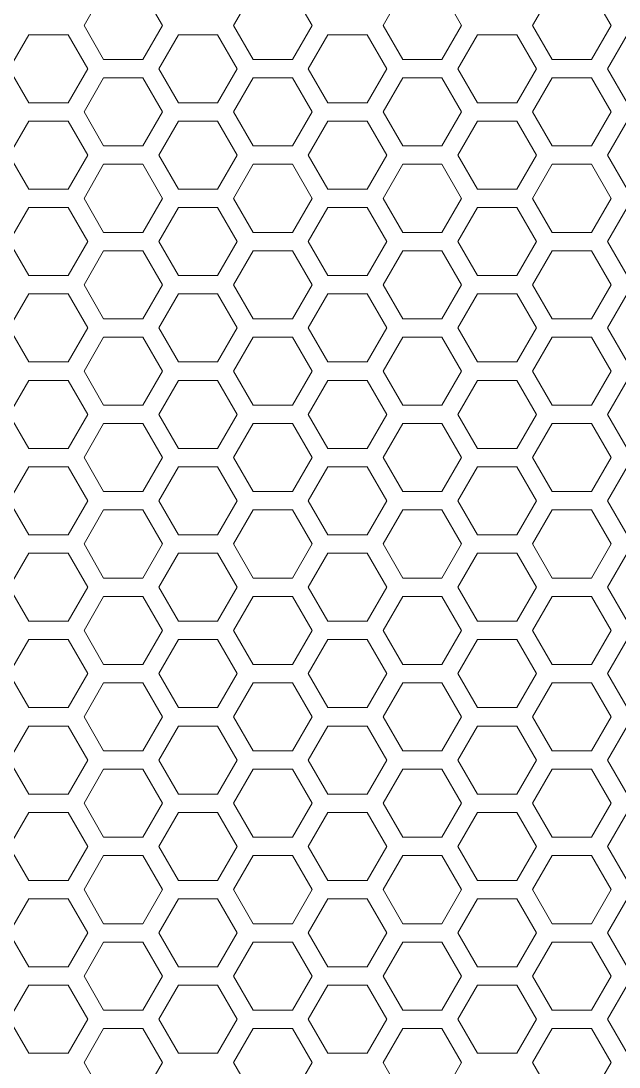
# Model space of a CAD drawing. Header units: millimetres. Extents: x 0 to 140, y -17 to 195.
# Drawn here: x 51.05 to 55.2, y 166.01 to 173.26 of the extents above; entities that cross this region are included whole.
import ezdxf

# ---------------------------------------------------------------- set-up
doc = ezdxf.new("R2010")
doc.units = ezdxf.units.MM
doc.layers.add('4203-42785_1_0', color=7, linetype='Continuous')

# ---------------------------------------------------------------- blocks, each defined once
blk = doc.blocks.new('a')
at = {"layer": '4203-42785_1_0', "color": 0, "linetype": 'ByBlock', "lineweight": 9}
for p, q in [((1507.3328, 480.0617), (1507.2261, 479.8768)), ((1507.653, 479.8768), (1507.5463, 480.0617)), ((1508.1461, 480.0617), (1508.0394, 479.8768)), ((1508.4662, 479.8768), (1508.3595, 480.0617)), ((1513.8389, 480.0617), (1513.7322, 479.8768)), ((1514.1591, 479.8768), (1514.0523, 480.0617)), ((1514.6522, 480.0617), (1514.5455, 479.8768)), ((1514.9724, 479.8768), (1514.8656, 480.0617)), ((1515.4655, 480.0617), (1515.3587, 479.8768)), ((1515.7856, 479.8768), (1515.6789, 480.0617)), ((1516.2788, 480.0617), (1516.1721, 479.8768)), ((1516.5989, 479.8768), (1516.4922, 480.0617)), ((1507.2261, 479.8768), (1507.3328, 479.692)), ((1507.5463, 479.692), (1507.653, 479.8768)), ((1508.0394, 479.8768), (1508.1461, 479.692)), ((1508.3595, 479.692), (1508.4662, 479.8768)), ((1513.7322, 479.8768), (1513.8389, 479.692)), ((1514.0523, 479.692), (1514.1591, 479.8768)), ((1514.5455, 479.8768), (1514.6522, 479.692)), ((1514.8656, 479.692), (1514.9724, 479.8768)), ((1515.3587, 479.8768), (1515.4655, 479.692)), ((1515.6789, 479.692), (1515.7856, 479.8768)), ((1516.1721, 479.8768), (1516.2788, 479.692)), ((1516.4922, 479.692), (1516.5989, 479.8768)), ((1506.9262, 479.8269), (1506.8194, 479.6421)), ((1507.1396, 479.8269), (1506.9262, 479.8269)), ((1507.2464, 479.6421), (1507.1396, 479.8269)), ((1507.7395, 479.8269), (1507.6327, 479.6421)), ((1507.9529, 479.8269), (1507.7395, 479.8269)), ((1508.0596, 479.6421), (1507.9529, 479.8269)), ((1508.5527, 479.8269), (1508.446, 479.6421)), ((1513.4323, 479.8269), (1513.3256, 479.6421)), ((1513.6457, 479.8269), (1513.4323, 479.8269)), ((1513.7524, 479.6421), (1513.6457, 479.8269)), ((1514.2456, 479.8269), (1514.1389, 479.6421)), ((1514.459, 479.8269), (1514.2456, 479.8269)), ((1514.5657, 479.6421), (1514.459, 479.8269)), ((1515.0588, 479.8269), (1514.9521, 479.6421)), ((1515.2723, 479.8269), (1515.0588, 479.8269)), ((1515.379, 479.6421), (1515.2723, 479.8269)), ((1515.8721, 479.8269), (1515.7654, 479.6421)), ((1516.0855, 479.8269), (1515.8721, 479.8269)), ((1516.1923, 479.6421), (1516.0855, 479.8269)), ((1507.3328, 479.692), (1507.5463, 479.692)), ((1508.1461, 479.692), (1508.3595, 479.692)), ((1513.8389, 479.692), (1514.0523, 479.692)), ((1514.6522, 479.692), (1514.8656, 479.692)), ((1515.4655, 479.692), (1515.6789, 479.692)), ((1516.2788, 479.692), (1516.4922, 479.692)), ((1506.8194, 479.6421), (1506.9262, 479.4572)), ((1507.1396, 479.4572), (1507.2464, 479.6421)), ((1507.3328, 479.5921), (1507.2261, 479.4073)), ((1507.5463, 479.5921), (1507.3328, 479.5921)), ((1507.653, 479.4073), (1507.5463, 479.5921)), ((1507.6327, 479.6421), (1507.7395, 479.4572)), ((1507.9529, 479.4572), (1508.0596, 479.6421)), ((1508.1461, 479.5921), (1508.0394, 479.4073)), ((1508.3595, 479.5921), (1508.1461, 479.5921)), ((1508.4662, 479.4073), (1508.3595, 479.5921)), ((1508.446, 479.6421), (1508.5527, 479.4572)), ((1513.3256, 479.6421), (1513.4323, 479.4572)), ((1513.6457, 479.4572), (1513.7524, 479.6421)), ((1513.8389, 479.5921), (1513.7322, 479.4073)), ((1514.0523, 479.5921), (1513.8389, 479.5921)), ((1514.1591, 479.4073), (1514.0523, 479.5921)), ((1514.1389, 479.6421), (1514.2456, 479.4572)), ((1514.459, 479.4572), (1514.5657, 479.6421)), ((1514.6522, 479.5921), (1514.5455, 479.4073)), ((1514.8656, 479.5921), (1514.6522, 479.5921)), ((1514.9724, 479.4073), (1514.8656, 479.5921)), ((1514.9521, 479.6421), (1515.0588, 479.4572)), ((1515.2723, 479.4572), (1515.379, 479.6421)), ((1515.4655, 479.5921), (1515.3587, 479.4073)), ((1515.6789, 479.5921), (1515.4655, 479.5921)), ((1515.7856, 479.4073), (1515.6789, 479.5921)), ((1515.7654, 479.6421), (1515.8721, 479.4572)), ((1516.0855, 479.4572), (1516.1923, 479.6421)), ((1516.2788, 479.5921), (1516.1721, 479.4073)), ((1516.4922, 479.5921), (1516.2788, 479.5921)), ((1516.5989, 479.4073), (1516.4922, 479.5921)), ((1506.9262, 479.4572), (1507.1396, 479.4572)), ((1507.7395, 479.4572), (1507.9529, 479.4572)), ((1513.4323, 479.4572), (1513.6457, 479.4572)), ((1514.2456, 479.4572), (1514.459, 479.4572)), ((1515.0588, 479.4572), (1515.2723, 479.4572)), ((1515.8721, 479.4572), (1516.0855, 479.4572)), ((1507.2261, 479.4073), (1507.3328, 479.2224)), ((1507.5463, 479.2224), (1507.653, 479.4073)), ((1508.0394, 479.4073), (1508.1461, 479.2224)), ((1508.3595, 479.2224), (1508.4662, 479.4073)), ((1513.7322, 479.4073), (1513.8389, 479.2224)), ((1514.0523, 479.2224), (1514.1591, 479.4073)), ((1514.5455, 479.4073), (1514.6522, 479.2224)), ((1514.8656, 479.2224), (1514.9724, 479.4073)), ((1515.3587, 479.4073), (1515.4655, 479.2224)), ((1515.6789, 479.2224), (1515.7856, 479.4073)), ((1516.1721, 479.4073), (1516.2788, 479.2224)), ((1516.4922, 479.2224), (1516.5989, 479.4073)), ((1506.9262, 479.3574), (1506.8194, 479.1725)), ((1507.1396, 479.3574), (1506.9262, 479.3574)), ((1507.2464, 479.1725), (1507.1396, 479.3574)), ((1507.7395, 479.3574), (1507.6327, 479.1725)), ((1507.9529, 479.3574), (1507.7395, 479.3574)), ((1508.0596, 479.1725), (1507.9529, 479.3574)), ((1508.5527, 479.3574), (1508.446, 479.1725)), ((1513.4323, 479.3574), (1513.3256, 479.1725)), ((1513.6457, 479.3574), (1513.4323, 479.3574)), ((1513.7524, 479.1725), (1513.6457, 479.3574)), ((1514.2456, 479.3574), (1514.1389, 479.1725)), ((1514.459, 479.3574), (1514.2456, 479.3574)), ((1514.5657, 479.1725), (1514.459, 479.3574)), ((1515.0588, 479.3574), (1514.9521, 479.1725)), ((1515.2723, 479.3574), (1515.0588, 479.3574)), ((1515.379, 479.1725), (1515.2723, 479.3574)), ((1515.8721, 479.3574), (1515.7654, 479.1725)), ((1516.0855, 479.3574), (1515.8721, 479.3574)), ((1516.1923, 479.1725), (1516.0855, 479.3574)), ((1507.3328, 479.2224), (1507.5463, 479.2224)), ((1508.1461, 479.2224), (1508.3595, 479.2224)), ((1513.8389, 479.2224), (1514.0523, 479.2224)), ((1514.6522, 479.2224), (1514.8656, 479.2224)), ((1515.4655, 479.2224), (1515.6789, 479.2224)), ((1516.2788, 479.2224), (1516.4922, 479.2224)), ((1506.8194, 479.1725), (1506.9262, 478.9876)), ((1507.1396, 478.9876), (1507.2464, 479.1725)), ((1507.6327, 479.1725), (1507.7395, 478.9876)), ((1507.9529, 478.9876), (1508.0596, 479.1725)), ((1508.446, 479.1725), (1508.5527, 478.9876)), ((1513.3256, 479.1725), (1513.4323, 478.9876)), ((1513.6457, 478.9876), (1513.7524, 479.1725)), ((1514.1389, 479.1725), (1514.2456, 478.9876)), ((1514.459, 478.9876), (1514.5657, 479.1725)), ((1514.9521, 479.1725), (1515.0588, 478.9876)), ((1515.2723, 478.9876), (1515.379, 479.1725)), ((1515.7654, 479.1725), (1515.8721, 478.9876)), ((1516.0855, 478.9876), (1516.1923, 479.1725)), ((1507.3328, 479.1226), (1507.2261, 478.9377)), ((1507.5463, 479.1226), (1507.3328, 479.1226)), ((1507.653, 478.9377), (1507.5463, 479.1226)), ((1508.1461, 479.1226), (1508.0394, 478.9377)), ((1508.3595, 479.1226), (1508.1461, 479.1226)), ((1508.4662, 478.9377), (1508.3595, 479.1226)), ((1513.8389, 479.1226), (1513.7322, 478.9377)), ((1514.0523, 479.1226), (1513.8389, 479.1226)), ((1514.1591, 478.9377), (1514.0523, 479.1226)), ((1514.6522, 479.1226), (1514.5455, 478.9377)), ((1514.8656, 479.1226), (1514.6522, 479.1226)), ((1514.9724, 478.9377), (1514.8656, 479.1226)), ((1515.4655, 479.1226), (1515.3587, 478.9377)), ((1515.6789, 479.1226), (1515.4655, 479.1226)), ((1515.7856, 478.9377), (1515.6789, 479.1226)), ((1516.2788, 479.1226), (1516.1721, 478.9377)), ((1516.4922, 479.1226), (1516.2788, 479.1226)), ((1516.5989, 478.9377), (1516.4922, 479.1226)), ((1506.9262, 478.9876), (1507.1396, 478.9876)), ((1507.7395, 478.9876), (1507.9529, 478.9876)), ((1513.4323, 478.9876), (1513.6457, 478.9876)), ((1514.2456, 478.9876), (1514.459, 478.9876)), ((1515.0588, 478.9876), (1515.2723, 478.9876)), ((1515.8721, 478.9876), (1516.0855, 478.9876)), ((1507.2261, 478.9377), (1507.3328, 478.7529)), ((1507.5463, 478.7529), (1507.653, 478.9377)), ((1508.0394, 478.9377), (1508.1461, 478.7529)), ((1508.3595, 478.7529), (1508.4662, 478.9377)), ((1513.7322, 478.9377), (1513.8389, 478.7529)), ((1514.0523, 478.7529), (1514.1591, 478.9377)), ((1514.5455, 478.9377), (1514.6522, 478.7529)), ((1514.8656, 478.7529), (1514.9724, 478.9377)), ((1515.3587, 478.9377), (1515.4655, 478.7529)), ((1515.6789, 478.7529), (1515.7856, 478.9377)), ((1516.1721, 478.9377), (1516.2788, 478.7529)), ((1516.4922, 478.7529), (1516.5989, 478.9377)), ((1506.9262, 478.8878), (1506.8194, 478.703)), ((1507.1396, 478.8878), (1506.9262, 478.8878)), ((1507.2464, 478.703), (1507.1396, 478.8878)), ((1507.7395, 478.8878), (1507.6327, 478.703)), ((1507.9529, 478.8878), (1507.7395, 478.8878)), ((1508.0596, 478.703), (1507.9529, 478.8878)), ((1508.5527, 478.8878), (1508.446, 478.703)), ((1513.4323, 478.8878), (1513.3256, 478.703)), ((1513.6457, 478.8878), (1513.4323, 478.8878)), ((1513.7524, 478.703), (1513.6457, 478.8878)), ((1514.2456, 478.8878), (1514.1389, 478.703)), ((1514.459, 478.8878), (1514.2456, 478.8878)), ((1514.5657, 478.703), (1514.459, 478.8878)), ((1515.0588, 478.8878), (1514.9521, 478.703)), ((1515.2723, 478.8878), (1515.0588, 478.8878)), ((1515.379, 478.703), (1515.2723, 478.8878)), ((1515.8721, 478.8878), (1515.7654, 478.703)), ((1516.0855, 478.8878), (1515.8721, 478.8878)), ((1516.1923, 478.703), (1516.0855, 478.8878)), ((1507.3328, 478.7529), (1507.5463, 478.7529)), ((1508.1461, 478.7529), (1508.3595, 478.7529)), ((1513.8389, 478.7529), (1514.0523, 478.7529)), ((1514.6522, 478.7529), (1514.8656, 478.7529)), ((1515.4655, 478.7529), (1515.6789, 478.7529)), ((1516.2788, 478.7529), (1516.4922, 478.7529)), ((1506.8194, 478.703), (1506.9262, 478.5181)), ((1507.1396, 478.5181), (1507.2464, 478.703)), ((1507.6327, 478.703), (1507.7395, 478.5181)), ((1507.9529, 478.5181), (1508.0596, 478.703)), ((1508.446, 478.703), (1508.5527, 478.5181)), ((1513.3256, 478.703), (1513.4323, 478.5181)), ((1513.6457, 478.5181), (1513.7524, 478.703)), ((1514.1389, 478.703), (1514.2456, 478.5181)), ((1514.459, 478.5181), (1514.5657, 478.703)), ((1514.9521, 478.703), (1515.0588, 478.5181)), ((1515.2723, 478.5181), (1515.379, 478.703)), ((1515.7654, 478.703), (1515.8721, 478.5181)), ((1516.0855, 478.5181), (1516.1923, 478.703)), ((1507.3328, 478.6531), (1507.2261, 478.4682)), ((1507.5463, 478.6531), (1507.3328, 478.6531)), ((1507.653, 478.4682), (1507.5463, 478.6531)), ((1508.1461, 478.6531), (1508.0394, 478.4682)), ((1508.3595, 478.6531), (1508.1461, 478.6531)), ((1508.4662, 478.4682), (1508.3595, 478.6531)), ((1513.8389, 478.6531), (1513.7322, 478.4682)), ((1514.0523, 478.6531), (1513.8389, 478.6531)), ((1514.1591, 478.4682), (1514.0523, 478.6531)), ((1514.6522, 478.6531), (1514.5455, 478.4682)), ((1514.8656, 478.6531), (1514.6522, 478.6531)), ((1514.9724, 478.4682), (1514.8656, 478.6531)), ((1515.4655, 478.6531), (1515.3587, 478.4682)), ((1515.6789, 478.6531), (1515.4655, 478.6531)), ((1515.7856, 478.4682), (1515.6789, 478.6531)), ((1516.2788, 478.6531), (1516.1721, 478.4682)), ((1516.4922, 478.6531), (1516.2788, 478.6531)), ((1516.5989, 478.4682), (1516.4922, 478.6531)), ((1506.9262, 478.5181), (1507.1396, 478.5181)), ((1507.7395, 478.5181), (1507.9529, 478.5181)), ((1513.4323, 478.5181), (1513.6457, 478.5181)), ((1514.2456, 478.5181), (1514.459, 478.5181)), ((1515.0588, 478.5181), (1515.2723, 478.5181)), ((1515.8721, 478.5181), (1516.0855, 478.5181)), ((1507.2261, 478.4682), (1507.3328, 478.2833)), ((1507.5463, 478.2833), (1507.653, 478.4682)), ((1508.0394, 478.4682), (1508.1461, 478.2833)), ((1508.3595, 478.2833), (1508.4662, 478.4682)), ((1513.7322, 478.4682), (1513.8389, 478.2833)), ((1514.0523, 478.2833), (1514.1591, 478.4682)), ((1514.5455, 478.4682), (1514.6522, 478.2833)), ((1514.8656, 478.2833), (1514.9724, 478.4682)), ((1515.3587, 478.4682), (1515.4655, 478.2833)), ((1515.6789, 478.2833), (1515.7856, 478.4682)), ((1516.1721, 478.4682), (1516.2788, 478.2833)), ((1516.4922, 478.2833), (1516.5989, 478.4682)), ((1506.9262, 478.4183), (1506.8194, 478.2334)), ((1507.1396, 478.4183), (1506.9262, 478.4183)), ((1507.2464, 478.2334), (1507.1396, 478.4183)), ((1507.7395, 478.4183), (1507.6327, 478.2334)), ((1507.9529, 478.4183), (1507.7395, 478.4183)), ((1508.0596, 478.2334), (1507.9529, 478.4183)), ((1508.5527, 478.4183), (1508.446, 478.2334)), ((1513.4323, 478.4183), (1513.3256, 478.2334)), ((1513.6457, 478.4183), (1513.4323, 478.4183)), ((1513.7524, 478.2334), (1513.6457, 478.4183)), ((1514.2456, 478.4183), (1514.1389, 478.2334)), ((1514.459, 478.4183), (1514.2456, 478.4183)), ((1514.5657, 478.2334), (1514.459, 478.4183)), ((1515.0588, 478.4183), (1514.9521, 478.2334)), ((1515.2723, 478.4183), (1515.0588, 478.4183)), ((1515.379, 478.2334), (1515.2723, 478.4183)), ((1515.8721, 478.4183), (1515.7654, 478.2334)), ((1516.0855, 478.4183), (1515.8721, 478.4183)), ((1516.1923, 478.2334), (1516.0855, 478.4183)), ((1507.3328, 478.2833), (1507.5463, 478.2833)), ((1508.1461, 478.2833), (1508.3595, 478.2833)), ((1513.8389, 478.2833), (1514.0523, 478.2833)), ((1514.6522, 478.2833), (1514.8656, 478.2833)), ((1515.4655, 478.2833), (1515.6789, 478.2833)), ((1516.2788, 478.2833), (1516.4922, 478.2833)), ((1506.8194, 478.2334), (1506.9262, 478.0486)), ((1507.1396, 478.0486), (1507.2464, 478.2334)), ((1507.6327, 478.2334), (1507.7395, 478.0486)), ((1507.9529, 478.0486), (1508.0596, 478.2334)), ((1508.446, 478.2334), (1508.5527, 478.0486)), ((1513.3256, 478.2334), (1513.4323, 478.0486)), ((1513.6457, 478.0486), (1513.7524, 478.2334)), ((1514.1389, 478.2334), (1514.2456, 478.0486)), ((1514.459, 478.0486), (1514.5657, 478.2334)), ((1514.9521, 478.2334), (1515.0588, 478.0486)), ((1515.2723, 478.0486), (1515.379, 478.2334)), ((1515.7654, 478.2334), (1515.8721, 478.0486)), ((1516.0855, 478.0486), (1516.1923, 478.2334)), ((1507.3328, 478.1835), (1507.2261, 477.9986)), ((1507.5463, 478.1835), (1507.3328, 478.1835)), ((1507.653, 477.9986), (1507.5463, 478.1835)), ((1508.1461, 478.1835), (1508.0394, 477.9986)), ((1508.3595, 478.1835), (1508.1461, 478.1835)), ((1508.4662, 477.9986), (1508.3595, 478.1835)), ((1513.8389, 478.1835), (1513.7322, 477.9986)), ((1514.0523, 478.1835), (1513.8389, 478.1835)), ((1514.1591, 477.9986), (1514.0523, 478.1835)), ((1514.6522, 478.1835), (1514.5455, 477.9986)), ((1514.8656, 478.1835), (1514.6522, 478.1835)), ((1514.9724, 477.9986), (1514.8656, 478.1835)), ((1515.4655, 478.1835), (1515.3587, 477.9986)), ((1515.6789, 478.1835), (1515.4655, 478.1835)), ((1515.7856, 477.9986), (1515.6789, 478.1835)), ((1516.2788, 478.1835), (1516.1721, 477.9986)), ((1516.4922, 478.1835), (1516.2788, 478.1835)), ((1516.5989, 477.9986), (1516.4922, 478.1835)), ((1506.9262, 478.0486), (1507.1396, 478.0486)), ((1507.2261, 477.9986), (1507.3328, 477.8138)), ((1507.5463, 477.8138), (1507.653, 477.9986)), ((1507.7395, 478.0486), (1507.9529, 478.0486)), ((1508.0394, 477.9986), (1508.1461, 477.8138)), ((1508.3595, 477.8138), (1508.4662, 477.9986)), ((1513.4323, 478.0486), (1513.6457, 478.0486)), ((1513.7322, 477.9986), (1513.8389, 477.8138)), ((1514.0523, 477.8138), (1514.1591, 477.9986)), ((1514.2456, 478.0486), (1514.459, 478.0486)), ((1514.5455, 477.9986), (1514.6522, 477.8138)), ((1514.8656, 477.8138), (1514.9724, 477.9986)), ((1515.0588, 478.0486), (1515.2723, 478.0486)), ((1515.3587, 477.9986), (1515.4655, 477.8138)), ((1515.6789, 477.8138), (1515.7856, 477.9986)), ((1515.8721, 478.0486), (1516.0855, 478.0486)), ((1516.1721, 477.9986), (1516.2788, 477.8138)), ((1516.4922, 477.8138), (1516.5989, 477.9986)), ((1506.9262, 477.9487), (1506.8194, 477.7639)), ((1507.1396, 477.9487), (1506.9262, 477.9487)), ((1507.2464, 477.7639), (1507.1396, 477.9487)), ((1507.7395, 477.9487), (1507.6327, 477.7639)), ((1507.9529, 477.9487), (1507.7395, 477.9487)), ((1508.0596, 477.7639), (1507.9529, 477.9487)), ((1508.5527, 477.9487), (1508.446, 477.7639)), ((1513.4323, 477.9487), (1513.3256, 477.7639)), ((1513.6457, 477.9487), (1513.4323, 477.9487)), ((1513.7524, 477.7639), (1513.6457, 477.9487)), ((1514.2456, 477.9487), (1514.1389, 477.7639)), ((1514.459, 477.9487), (1514.2456, 477.9487)), ((1514.5657, 477.7639), (1514.459, 477.9487)), ((1515.0588, 477.9487), (1514.9521, 477.7639)), ((1515.2723, 477.9487), (1515.0588, 477.9487)), ((1515.379, 477.7639), (1515.2723, 477.9487)), ((1515.8721, 477.9487), (1515.7654, 477.7639)), ((1516.0855, 477.9487), (1515.8721, 477.9487)), ((1516.1923, 477.7639), (1516.0855, 477.9487)), ((1507.3328, 477.8138), (1507.5463, 477.8138)), ((1508.1461, 477.8138), (1508.3595, 477.8138)), ((1513.8389, 477.8138), (1514.0523, 477.8138)), ((1514.6522, 477.8138), (1514.8656, 477.8138)), ((1515.4655, 477.8138), (1515.6789, 477.8138)), ((1516.2788, 477.8138), (1516.4922, 477.8138)), ((1506.8194, 477.7639), (1506.9262, 477.579)), ((1507.1396, 477.579), (1507.2464, 477.7639)), ((1507.6327, 477.7639), (1507.7395, 477.579)), ((1507.9529, 477.579), (1508.0596, 477.7639)), ((1508.446, 477.7639), (1508.5527, 477.579)), ((1513.3256, 477.7639), (1513.4323, 477.579)), ((1513.6457, 477.579), (1513.7524, 477.7639)), ((1514.1389, 477.7639), (1514.2456, 477.579)), ((1514.459, 477.579), (1514.5657, 477.7639)), ((1514.9521, 477.7639), (1515.0588, 477.579)), ((1515.2723, 477.579), (1515.379, 477.7639)), ((1515.7654, 477.7639), (1515.8721, 477.579)), ((1516.0855, 477.579), (1516.1923, 477.7639)), ((1507.3328, 477.714), (1507.2261, 477.5291)), ((1507.5463, 477.714), (1507.3328, 477.714)), ((1507.653, 477.5291), (1507.5463, 477.714)), ((1508.1461, 477.714), (1508.0394, 477.5291)), ((1508.3595, 477.714), (1508.1461, 477.714)), ((1508.4662, 477.5291), (1508.3595, 477.714)), ((1513.8389, 477.714), (1513.7322, 477.5291)), ((1514.0523, 477.714), (1513.8389, 477.714)), ((1514.1591, 477.5291), (1514.0523, 477.714)), ((1514.6522, 477.714), (1514.5455, 477.5291)), ((1514.8656, 477.714), (1514.6522, 477.714)), ((1514.9724, 477.5291), (1514.8656, 477.714)), ((1515.4655, 477.714), (1515.3587, 477.5291)), ((1515.6789, 477.714), (1515.4655, 477.714)), ((1515.7856, 477.5291), (1515.6789, 477.714)), ((1516.2788, 477.714), (1516.1721, 477.5291)), ((1516.4922, 477.714), (1516.2788, 477.714)), ((1516.5989, 477.5291), (1516.4922, 477.714)), ((1506.9262, 477.579), (1507.1396, 477.579)), ((1507.7395, 477.579), (1507.9529, 477.579)), ((1513.4323, 477.579), (1513.6457, 477.579)), ((1514.2456, 477.579), (1514.459, 477.579)), ((1515.0588, 477.579), (1515.2723, 477.579)), ((1515.8721, 477.579), (1516.0855, 477.579)), ((1507.2261, 477.5291), (1507.3328, 477.3442)), ((1507.5463, 477.3442), (1507.653, 477.5291)), ((1508.0394, 477.5291), (1508.1461, 477.3442)), ((1508.3595, 477.3442), (1508.4662, 477.5291)), ((1513.7322, 477.5291), (1513.8389, 477.3442)), ((1514.0523, 477.3442), (1514.1591, 477.5291)), ((1514.5455, 477.5291), (1514.6522, 477.3442)), ((1514.8656, 477.3442), (1514.9724, 477.5291)), ((1515.3587, 477.5291), (1515.4655, 477.3442)), ((1515.6789, 477.3442), (1515.7856, 477.5291)), ((1516.1721, 477.5291), (1516.2788, 477.3442)), ((1516.4922, 477.3442), (1516.5989, 477.5291)), ((1506.9262, 477.4792), (1506.8194, 477.2943)), ((1507.1396, 477.4792), (1506.9262, 477.4792)), ((1507.2464, 477.2943), (1507.1396, 477.4792)), ((1507.7395, 477.4792), (1507.6327, 477.2943)), ((1507.9529, 477.4792), (1507.7395, 477.4792)), ((1508.0596, 477.2943), (1507.9529, 477.4792)), ((1508.5527, 477.4792), (1508.446, 477.2943)), ((1513.4323, 477.4792), (1513.3256, 477.2943)), ((1513.6457, 477.4792), (1513.4323, 477.4792)), ((1513.7524, 477.2943), (1513.6457, 477.4792)), ((1514.2456, 477.4792), (1514.1389, 477.2943)), ((1514.459, 477.4792), (1514.2456, 477.4792)), ((1514.5657, 477.2943), (1514.459, 477.4792)), ((1515.0588, 477.4792), (1514.9521, 477.2943)), ((1515.2723, 477.4792), (1515.0588, 477.4792)), ((1515.379, 477.2943), (1515.2723, 477.4792)), ((1515.8721, 477.4792), (1515.7654, 477.2943)), ((1516.0855, 477.4792), (1515.8721, 477.4792)), ((1516.1923, 477.2943), (1516.0855, 477.4792)), ((1507.3328, 477.3442), (1507.5463, 477.3442)), ((1508.1461, 477.3442), (1508.3595, 477.3442)), ((1513.8389, 477.3442), (1514.0523, 477.3442)), ((1514.6522, 477.3442), (1514.8656, 477.3442)), ((1515.4655, 477.3442), (1515.6789, 477.3442)), ((1516.2788, 477.3442), (1516.4922, 477.3442)), ((1506.8194, 477.2943), (1506.9262, 477.1095)), ((1507.1396, 477.1095), (1507.2464, 477.2943)), ((1507.6327, 477.2943), (1507.7395, 477.1095)), ((1507.9529, 477.1095), (1508.0596, 477.2943)), ((1508.446, 477.2943), (1508.5527, 477.1095)), ((1513.3256, 477.2943), (1513.4323, 477.1095)), ((1513.6457, 477.1095), (1513.7524, 477.2943)), ((1514.1389, 477.2943), (1514.2456, 477.1095)), ((1514.459, 477.1095), (1514.5657, 477.2943)), ((1514.9521, 477.2943), (1515.0588, 477.1095)), ((1515.2723, 477.1095), (1515.379, 477.2943)), ((1515.7654, 477.2943), (1515.8721, 477.1095)), ((1516.0855, 477.1095), (1516.1923, 477.2943)), ((1507.3328, 477.2444), (1507.2261, 477.0596)), ((1507.5463, 477.2444), (1507.3328, 477.2444)), ((1507.653, 477.0596), (1507.5463, 477.2444)), ((1508.1461, 477.2444), (1508.0394, 477.0596)), ((1508.3595, 477.2444), (1508.1461, 477.2444)), ((1508.4662, 477.0596), (1508.3595, 477.2444)), ((1513.8389, 477.2444), (1513.7322, 477.0596)), ((1514.0523, 477.2444), (1513.8389, 477.2444)), ((1514.1591, 477.0596), (1514.0523, 477.2444)), ((1514.6522, 477.2444), (1514.5455, 477.0596)), ((1514.8656, 477.2444), (1514.6522, 477.2444)), ((1514.9724, 477.0596), (1514.8656, 477.2444)), ((1515.4655, 477.2444), (1515.3587, 477.0596)), ((1515.6789, 477.2444), (1515.4655, 477.2444)), ((1515.7856, 477.0596), (1515.6789, 477.2444)), ((1516.2788, 477.2444), (1516.1721, 477.0596)), ((1516.4922, 477.2444), (1516.2788, 477.2444)), ((1516.5989, 477.0596), (1516.4922, 477.2444)), ((1506.9262, 477.1095), (1507.1396, 477.1095)), ((1507.7395, 477.1095), (1507.9529, 477.1095)), ((1513.4323, 477.1095), (1513.6457, 477.1095)), ((1514.2456, 477.1095), (1514.459, 477.1095)), ((1515.0588, 477.1095), (1515.2723, 477.1095)), ((1515.8721, 477.1095), (1516.0855, 477.1095)), ((1507.2261, 477.0596), (1507.3328, 476.8747)), ((1507.5463, 476.8747), (1507.653, 477.0596)), ((1508.0394, 477.0596), (1508.1461, 476.8747)), ((1508.3595, 476.8747), (1508.4662, 477.0596)), ((1513.7322, 477.0596), (1513.8389, 476.8747)), ((1514.0523, 476.8747), (1514.1591, 477.0596)), ((1514.5455, 477.0596), (1514.6522, 476.8747)), ((1514.8656, 476.8747), (1514.9724, 477.0596)), ((1515.3587, 477.0596), (1515.4655, 476.8747)), ((1515.6789, 476.8747), (1515.7856, 477.0596)), ((1516.1721, 477.0596), (1516.2788, 476.8747)), ((1516.4922, 476.8747), (1516.5989, 477.0596)), ((1506.9262, 477.0097), (1506.8194, 476.8248)), ((1507.1396, 477.0097), (1506.9262, 477.0097)), ((1507.2464, 476.8248), (1507.1396, 477.0097)), ((1507.7395, 477.0097), (1507.6327, 476.8248)), ((1507.9529, 477.0097), (1507.7395, 477.0097)), ((1508.0596, 476.8248), (1507.9529, 477.0097)), ((1508.5527, 477.0097), (1508.446, 476.8248)), ((1513.4323, 477.0097), (1513.3256, 476.8248)), ((1513.6457, 477.0097), (1513.4323, 477.0097)), ((1513.7524, 476.8248), (1513.6457, 477.0097)), ((1514.2456, 477.0097), (1514.1389, 476.8248)), ((1514.459, 477.0097), (1514.2456, 477.0097)), ((1514.5657, 476.8248), (1514.459, 477.0097)), ((1515.0588, 477.0097), (1514.9521, 476.8248)), ((1515.2723, 477.0097), (1515.0588, 477.0097)), ((1515.379, 476.8248), (1515.2723, 477.0097)), ((1515.8721, 477.0097), (1515.7654, 476.8248)), ((1516.0855, 477.0097), (1515.8721, 477.0097)), ((1516.1923, 476.8248), (1516.0855, 477.0097)), ((1507.3328, 476.8747), (1507.5463, 476.8747)), ((1508.1461, 476.8747), (1508.3595, 476.8747)), ((1513.8389, 476.8747), (1514.0523, 476.8747)), ((1514.6522, 476.8747), (1514.8656, 476.8747)), ((1515.4655, 476.8747), (1515.6789, 476.8747)), ((1516.2788, 476.8747), (1516.4922, 476.8747)), ((1506.8194, 476.8248), (1506.9262, 476.6399)), ((1507.1396, 476.6399), (1507.2464, 476.8248)), ((1507.6327, 476.8248), (1507.7395, 476.6399)), ((1507.9529, 476.6399), (1508.0596, 476.8248)), ((1508.446, 476.8248), (1508.5527, 476.6399)), ((1513.3256, 476.8248), (1513.4323, 476.6399)), ((1513.6457, 476.6399), (1513.7524, 476.8248)), ((1514.1389, 476.8248), (1514.2456, 476.6399)), ((1514.459, 476.6399), (1514.5657, 476.8248)), ((1514.9521, 476.8248), (1515.0588, 476.6399)), ((1515.2723, 476.6399), (1515.379, 476.8248)), ((1515.7654, 476.8248), (1515.8721, 476.6399)), ((1516.0855, 476.6399), (1516.1923, 476.8248)), ((1507.3328, 476.7749), (1507.2261, 476.59)), ((1507.5463, 476.7749), (1507.3328, 476.7749)), ((1507.653, 476.59), (1507.5463, 476.7749)), ((1508.1461, 476.7749), (1508.0394, 476.59)), ((1508.3595, 476.7749), (1508.1461, 476.7749)), ((1508.4662, 476.59), (1508.3595, 476.7749)), ((1513.8389, 476.7749), (1513.7322, 476.59)), ((1514.0523, 476.7749), (1513.8389, 476.7749)), ((1514.1591, 476.59), (1514.0523, 476.7749)), ((1514.6522, 476.7749), (1514.5455, 476.59)), ((1514.8656, 476.7749), (1514.6522, 476.7749)), ((1514.9724, 476.59), (1514.8656, 476.7749)), ((1515.4655, 476.7749), (1515.3587, 476.59)), ((1515.6789, 476.7749), (1515.4655, 476.7749)), ((1515.7856, 476.59), (1515.6789, 476.7749)), ((1516.2788, 476.7749), (1516.1721, 476.59)), ((1516.4922, 476.7749), (1516.2788, 476.7749)), ((1516.5989, 476.59), (1516.4922, 476.7749)), ((1506.9262, 476.6399), (1507.1396, 476.6399)), ((1507.7395, 476.6399), (1507.9529, 476.6399)), ((1513.4323, 476.6399), (1513.6457, 476.6399)), ((1514.2456, 476.6399), (1514.459, 476.6399)), ((1515.0588, 476.6399), (1515.2723, 476.6399)), ((1515.8721, 476.6399), (1516.0855, 476.6399)), ((1507.2261, 476.59), (1507.3328, 476.4052)), ((1507.5463, 476.4052), (1507.653, 476.59)), ((1508.0394, 476.59), (1508.1461, 476.4052)), ((1508.3595, 476.4052), (1508.4662, 476.59)), ((1513.7322, 476.59), (1513.8389, 476.4052)), ((1514.0523, 476.4052), (1514.1591, 476.59)), ((1514.5455, 476.59), (1514.6522, 476.4052)), ((1514.8656, 476.4052), (1514.9724, 476.59)), ((1515.3587, 476.59), (1515.4655, 476.4052)), ((1515.6789, 476.4052), (1515.7856, 476.59)), ((1516.1721, 476.59), (1516.2788, 476.4052)), ((1516.4922, 476.4052), (1516.5989, 476.59)), ((1506.9262, 476.5401), (1506.8194, 476.3552)), ((1507.1396, 476.5401), (1506.9262, 476.5401)), ((1507.2464, 476.3552), (1507.1396, 476.5401)), ((1507.7395, 476.5401), (1507.6327, 476.3552)), ((1507.9529, 476.5401), (1507.7395, 476.5401)), ((1508.0596, 476.3552), (1507.9529, 476.5401)), ((1508.5527, 476.5401), (1508.446, 476.3552)), ((1513.4323, 476.5401), (1513.3256, 476.3552)), ((1513.6457, 476.5401), (1513.4323, 476.5401)), ((1513.7524, 476.3552), (1513.6457, 476.5401)), ((1514.2456, 476.5401), (1514.1389, 476.3552)), ((1514.459, 476.5401), (1514.2456, 476.5401)), ((1514.5657, 476.3552), (1514.459, 476.5401)), ((1515.0588, 476.5401), (1514.9521, 476.3552)), ((1515.2723, 476.5401), (1515.0588, 476.5401)), ((1515.379, 476.3552), (1515.2723, 476.5401)), ((1515.8721, 476.5401), (1515.7654, 476.3552)), ((1516.0855, 476.5401), (1515.8721, 476.5401)), ((1516.1923, 476.3552), (1516.0855, 476.5401)), ((1506.8194, 476.3552), (1506.9262, 476.1704)), ((1507.1396, 476.1704), (1507.2464, 476.3552)), ((1507.3328, 476.4052), (1507.5463, 476.4052)), ((1507.6327, 476.3552), (1507.7395, 476.1704)), ((1507.9529, 476.1704), (1508.0596, 476.3552)), ((1508.1461, 476.4052), (1508.3595, 476.4052)), ((1508.446, 476.3552), (1508.5527, 476.1704)), ((1513.3256, 476.3552), (1513.4323, 476.1704)), ((1513.6457, 476.1704), (1513.7524, 476.3552)), ((1513.8389, 476.4052), (1514.0523, 476.4052)), ((1514.1389, 476.3552), (1514.2456, 476.1704)), ((1514.459, 476.1704), (1514.5657, 476.3552)), ((1514.6522, 476.4052), (1514.8656, 476.4052)), ((1514.9521, 476.3552), (1515.0588, 476.1704)), ((1515.2723, 476.1704), (1515.379, 476.3552)), ((1515.4655, 476.4052), (1515.6789, 476.4052)), ((1515.7654, 476.3552), (1515.8721, 476.1704)), ((1516.0855, 476.1704), (1516.1923, 476.3552)), ((1516.2788, 476.4052), (1516.4922, 476.4052)), ((1507.3328, 476.3053), (1507.2261, 476.1205)), ((1507.5463, 476.3053), (1507.3328, 476.3053)), ((1507.653, 476.1205), (1507.5463, 476.3053)), ((1508.1461, 476.3053), (1508.0394, 476.1205)), ((1508.3595, 476.3053), (1508.1461, 476.3053)), ((1508.4662, 476.1205), (1508.3595, 476.3053)), ((1513.8389, 476.3053), (1513.7322, 476.1205)), ((1514.0523, 476.3053), (1513.8389, 476.3053)), ((1514.1591, 476.1205), (1514.0523, 476.3053)), ((1514.6522, 476.3053), (1514.5455, 476.1205)), ((1514.8656, 476.3053), (1514.6522, 476.3053)), ((1514.9724, 476.1205), (1514.8656, 476.3053)), ((1515.4655, 476.3053), (1515.3587, 476.1205)), ((1515.6789, 476.3053), (1515.4655, 476.3053)), ((1515.7856, 476.1205), (1515.6789, 476.3053)), ((1516.2788, 476.3053), (1516.1721, 476.1205)), ((1516.4922, 476.3053), (1516.2788, 476.3053)), ((1516.5989, 476.1205), (1516.4922, 476.3053)), ((1506.9262, 476.1704), (1507.1396, 476.1704)), ((1507.7395, 476.1704), (1507.9529, 476.1704)), ((1513.4323, 476.1704), (1513.6457, 476.1704)), ((1514.2456, 476.1704), (1514.459, 476.1704)), ((1515.0588, 476.1704), (1515.2723, 476.1704)), ((1515.8721, 476.1704), (1516.0855, 476.1704)), ((1506.9262, 476.0706), (1506.8194, 475.8858)), ((1507.1396, 476.0706), (1506.9262, 476.0706)), ((1507.2464, 475.8858), (1507.1396, 476.0706)), ((1507.2261, 476.1205), (1507.3328, 475.9357)), ((1507.5463, 475.9357), (1507.653, 476.1205)), ((1507.7395, 476.0706), (1507.6327, 475.8858)), ((1507.9529, 476.0706), (1507.7395, 476.0706)), ((1508.0596, 475.8858), (1507.9529, 476.0706)), ((1508.0394, 476.1205), (1508.1461, 475.9357)), ((1508.3595, 475.9357), (1508.4662, 476.1205)), ((1508.5527, 476.0706), (1508.446, 475.8858)), ((1513.4323, 476.0706), (1513.3256, 475.8858)), ((1513.6457, 476.0706), (1513.4323, 476.0706)), ((1513.7524, 475.8858), (1513.6457, 476.0706)), ((1513.7322, 476.1205), (1513.8389, 475.9357)), ((1514.0523, 475.9357), (1514.1591, 476.1205)), ((1514.2456, 476.0706), (1514.1389, 475.8858)), ((1514.459, 476.0706), (1514.2456, 476.0706)), ((1514.5657, 475.8858), (1514.459, 476.0706)), ((1514.5455, 476.1205), (1514.6522, 475.9357)), ((1514.8656, 475.9357), (1514.9724, 476.1205)), ((1515.0588, 476.0706), (1514.9521, 475.8858)), ((1515.2723, 476.0706), (1515.0588, 476.0706)), ((1515.379, 475.8858), (1515.2723, 476.0706)), ((1515.3587, 476.1205), (1515.4655, 475.9357)), ((1515.6789, 475.9357), (1515.7856, 476.1205)), ((1515.8721, 476.0706), (1515.7654, 475.8858)), ((1516.0855, 476.0706), (1515.8721, 476.0706)), ((1516.1923, 475.8858), (1516.0855, 476.0706)), ((1516.1721, 476.1205), (1516.2788, 475.9357)), ((1516.4922, 475.9357), (1516.5989, 476.1205)), ((1507.3328, 475.9357), (1507.5463, 475.9357)), ((1508.1461, 475.9357), (1508.3595, 475.9357)), ((1513.8389, 475.9357), (1514.0523, 475.9357)), ((1514.6522, 475.9357), (1514.8656, 475.9357)), ((1515.4655, 475.9357), (1515.6789, 475.9357)), ((1516.2788, 475.9357), (1516.4922, 475.9357)), ((1506.8194, 475.8858), (1506.9262, 475.7009)), ((1507.1396, 475.7009), (1507.2464, 475.8858)), ((1507.6327, 475.8858), (1507.7395, 475.7009)), ((1507.9529, 475.7009), (1508.0596, 475.8858)), ((1508.446, 475.8858), (1508.5527, 475.7009)), ((1513.3256, 475.8858), (1513.4323, 475.7009)), ((1513.6457, 475.7009), (1513.7524, 475.8858)), ((1514.1389, 475.8858), (1514.2456, 475.7009)), ((1514.459, 475.7009), (1514.5657, 475.8858)), ((1514.9521, 475.8858), (1515.0588, 475.7009)), ((1515.2723, 475.7009), (1515.379, 475.8858)), ((1515.7654, 475.8858), (1515.8721, 475.7009)), ((1516.0855, 475.7009), (1516.1923, 475.8858)), ((1507.3328, 475.8359), (1507.2261, 475.651)), ((1507.5463, 475.8359), (1507.3328, 475.8359)), ((1507.653, 475.651), (1507.5463, 475.8359)), ((1508.1461, 475.8359), (1508.0394, 475.651)), ((1508.3595, 475.8359), (1508.1461, 475.8359)), ((1508.4662, 475.651), (1508.3595, 475.8359)), ((1513.8389, 475.8359), (1513.7322, 475.651)), ((1514.0523, 475.8359), (1513.8389, 475.8359)), ((1514.1591, 475.651), (1514.0523, 475.8359)), ((1514.6522, 475.8359), (1514.5455, 475.651)), ((1514.8656, 475.8359), (1514.6522, 475.8359)), ((1514.9724, 475.651), (1514.8656, 475.8359)), ((1515.4655, 475.8359), (1515.3587, 475.651)), ((1515.6789, 475.8359), (1515.4655, 475.8359)), ((1515.7856, 475.651), (1515.6789, 475.8359)), ((1516.2788, 475.8359), (1516.1721, 475.651)), ((1516.4922, 475.8359), (1516.2788, 475.8359)), ((1516.5989, 475.651), (1516.4922, 475.8359)), ((1506.9262, 475.7009), (1507.1396, 475.7009)), ((1507.7395, 475.7009), (1507.9529, 475.7009)), ((1513.4323, 475.7009), (1513.6457, 475.7009)), ((1514.2456, 475.7009), (1514.459, 475.7009)), ((1515.0588, 475.7009), (1515.2723, 475.7009)), ((1515.8721, 475.7009), (1516.0855, 475.7009)), ((1507.2261, 475.651), (1507.3328, 475.4661)), ((1507.5463, 475.4661), (1507.653, 475.651)), ((1508.0394, 475.651), (1508.1461, 475.4661)), ((1508.3595, 475.4661), (1508.4662, 475.651)), ((1513.7322, 475.651), (1513.8389, 475.4661)), ((1514.0523, 475.4661), (1514.1591, 475.651)), ((1514.5455, 475.651), (1514.6522, 475.4661)), ((1514.8656, 475.4661), (1514.9724, 475.651)), ((1515.3587, 475.651), (1515.4655, 475.4661)), ((1515.6789, 475.4661), (1515.7856, 475.651)), ((1516.1721, 475.651), (1516.2788, 475.4661)), ((1516.4922, 475.4661), (1516.5989, 475.651)), ((1506.9262, 475.6011), (1506.8194, 475.4162)), ((1507.1396, 475.6011), (1506.9262, 475.6011)), ((1507.2464, 475.4162), (1507.1396, 475.6011)), ((1507.7395, 475.6011), (1507.6327, 475.4162)), ((1507.9529, 475.6011), (1507.7395, 475.6011)), ((1508.0596, 475.4162), (1507.9529, 475.6011)), ((1508.5527, 475.6011), (1508.446, 475.4162)), ((1513.4323, 475.6011), (1513.3256, 475.4162)), ((1513.6457, 475.6011), (1513.4323, 475.6011)), ((1513.7524, 475.4162), (1513.6457, 475.6011)), ((1514.2456, 475.6011), (1514.1389, 475.4162)), ((1514.459, 475.6011), (1514.2456, 475.6011)), ((1514.5657, 475.4162), (1514.459, 475.6011)), ((1515.0588, 475.6011), (1514.9521, 475.4162)), ((1515.2723, 475.6011), (1515.0588, 475.6011)), ((1515.379, 475.4162), (1515.2723, 475.6011)), ((1515.8721, 475.6011), (1515.7654, 475.4162)), ((1516.0855, 475.6011), (1515.8721, 475.6011)), ((1516.1923, 475.4162), (1516.0855, 475.6011)), ((1507.3328, 475.4661), (1507.5463, 475.4661)), ((1508.1461, 475.4661), (1508.3595, 475.4661)), ((1513.8389, 475.4661), (1514.0523, 475.4661)), ((1514.6522, 475.4661), (1514.8656, 475.4661)), ((1515.4655, 475.4661), (1515.6789, 475.4661)), ((1516.2788, 475.4661), (1516.4922, 475.4661)), ((1506.8194, 475.4162), (1506.9262, 475.2314)), ((1507.1396, 475.2314), (1507.2464, 475.4162)), ((1507.6327, 475.4162), (1507.7395, 475.2314)), ((1507.9529, 475.2314), (1508.0596, 475.4162)), ((1508.446, 475.4162), (1508.5527, 475.2314)), ((1513.3256, 475.4162), (1513.4323, 475.2314)), ((1513.6457, 475.2314), (1513.7524, 475.4162)), ((1514.1389, 475.4162), (1514.2456, 475.2314)), ((1514.459, 475.2314), (1514.5657, 475.4162)), ((1514.9521, 475.4162), (1515.0588, 475.2314)), ((1515.2723, 475.2314), (1515.379, 475.4162)), ((1515.7654, 475.4162), (1515.8721, 475.2314)), ((1516.0855, 475.2314), (1516.1923, 475.4162)), ((1507.3328, 475.3663), (1507.2261, 475.1815)), ((1507.5463, 475.3663), (1507.3328, 475.3663)), ((1507.653, 475.1815), (1507.5463, 475.3663)), ((1508.1461, 475.3663), (1508.0394, 475.1815)), ((1508.3595, 475.3663), (1508.1461, 475.3663)), ((1508.4662, 475.1815), (1508.3595, 475.3663)), ((1513.8389, 475.3663), (1513.7322, 475.1815)), ((1514.0523, 475.3663), (1513.8389, 475.3663)), ((1514.1591, 475.1815), (1514.0523, 475.3663)), ((1514.6522, 475.3663), (1514.5455, 475.1815)), ((1514.8656, 475.3663), (1514.6522, 475.3663)), ((1514.9724, 475.1815), (1514.8656, 475.3663)), ((1515.4655, 475.3663), (1515.3587, 475.1815)), ((1515.6789, 475.3663), (1515.4655, 475.3663)), ((1515.7856, 475.1815), (1515.6789, 475.3663)), ((1516.2788, 475.3663), (1516.1721, 475.1815)), ((1516.4922, 475.3663), (1516.2788, 475.3663)), ((1516.5989, 475.1815), (1516.4922, 475.3663)), ((1506.9262, 475.2314), (1507.1396, 475.2314)), ((1507.7395, 475.2314), (1507.9529, 475.2314)), ((1513.4323, 475.2314), (1513.6457, 475.2314)), ((1514.2456, 475.2314), (1514.459, 475.2314)), ((1515.0588, 475.2314), (1515.2723, 475.2314)), ((1515.8721, 475.2314), (1516.0855, 475.2314)), ((1507.2261, 475.1815), (1507.3328, 474.9966)), ((1507.5463, 474.9966), (1507.653, 475.1815)), ((1508.0394, 475.1815), (1508.1461, 474.9966)), ((1508.3595, 474.9966), (1508.4662, 475.1815)), ((1513.7322, 475.1815), (1513.8389, 474.9966)), ((1514.0523, 474.9966), (1514.1591, 475.1815)), ((1514.5455, 475.1815), (1514.6522, 474.9966)), ((1514.8656, 474.9966), (1514.9724, 475.1815)), ((1515.3587, 475.1815), (1515.4655, 474.9966)), ((1515.6789, 474.9966), (1515.7856, 475.1815)), ((1516.1721, 475.1815), (1516.2788, 474.9966)), ((1516.4922, 474.9966), (1516.5989, 475.1815)), ((1506.9262, 475.1315), (1506.8194, 474.9467)), ((1507.1396, 475.1315), (1506.9262, 475.1315)), ((1507.2464, 474.9467), (1507.1396, 475.1315)), ((1507.7395, 475.1315), (1507.6327, 474.9467)), ((1507.9529, 475.1315), (1507.7395, 475.1315)), ((1508.0596, 474.9467), (1507.9529, 475.1315)), ((1508.5527, 475.1315), (1508.446, 474.9467)), ((1513.4323, 475.1315), (1513.3256, 474.9467)), ((1513.6457, 475.1315), (1513.4323, 475.1315)), ((1513.7524, 474.9467), (1513.6457, 475.1315)), ((1514.2456, 475.1315), (1514.1389, 474.9467)), ((1514.459, 475.1315), (1514.2456, 475.1315)), ((1514.5657, 474.9467), (1514.459, 475.1315)), ((1515.0588, 475.1315), (1514.9521, 474.9467)), ((1515.2723, 475.1315), (1515.0588, 475.1315)), ((1515.379, 474.9467), (1515.2723, 475.1315)), ((1515.8721, 475.1315), (1515.7654, 474.9467)), ((1516.0855, 475.1315), (1515.8721, 475.1315)), ((1516.1923, 474.9467), (1516.0855, 475.1315)), ((1507.3328, 474.9966), (1507.5463, 474.9966)), ((1508.1461, 474.9966), (1508.3595, 474.9966)), ((1513.8389, 474.9966), (1514.0523, 474.9966)), ((1514.6522, 474.9966), (1514.8656, 474.9966)), ((1515.4655, 474.9966), (1515.6789, 474.9966)), ((1516.2788, 474.9966), (1516.4922, 474.9966)), ((1506.8194, 474.9467), (1506.9262, 474.7618)), ((1507.1396, 474.7618), (1507.2464, 474.9467)), ((1507.6327, 474.9467), (1507.7395, 474.7618)), ((1507.9529, 474.7618), (1508.0596, 474.9467)), ((1508.446, 474.9467), (1508.5527, 474.7618)), ((1513.3256, 474.9467), (1513.4323, 474.7618)), ((1513.6457, 474.7618), (1513.7524, 474.9467)), ((1514.1389, 474.9467), (1514.2456, 474.7618)), ((1514.459, 474.7618), (1514.5657, 474.9467)), ((1514.9521, 474.9467), (1515.0588, 474.7618)), ((1515.2723, 474.7618), (1515.379, 474.9467)), ((1515.7654, 474.9467), (1515.8721, 474.7618)), ((1516.0855, 474.7618), (1516.1923, 474.9467)), ((1507.3328, 474.8968), (1507.2261, 474.7119)), ((1507.5463, 474.8968), (1507.3328, 474.8968)), ((1507.653, 474.7119), (1507.5463, 474.8968)), ((1508.1461, 474.8968), (1508.0394, 474.7119)), ((1508.3595, 474.8968), (1508.1461, 474.8968)), ((1508.4662, 474.7119), (1508.3595, 474.8968)), ((1513.8389, 474.8968), (1513.7322, 474.7119)), ((1514.0523, 474.8968), (1513.8389, 474.8968)), ((1514.1591, 474.7119), (1514.0523, 474.8968)), ((1514.6522, 474.8968), (1514.5455, 474.7119)), ((1514.8656, 474.8968), (1514.6522, 474.8968)), ((1514.9724, 474.7119), (1514.8656, 474.8968)), ((1515.4655, 474.8968), (1515.3587, 474.7119)), ((1515.6789, 474.8968), (1515.4655, 474.8968)), ((1515.7856, 474.7119), (1515.6789, 474.8968)), ((1516.2788, 474.8968), (1516.1721, 474.7119)), ((1516.4922, 474.8968), (1516.2788, 474.8968)), ((1516.5989, 474.7119), (1516.4922, 474.8968)), ((1506.9262, 474.7618), (1507.1396, 474.7618)), ((1507.7395, 474.7618), (1507.9529, 474.7618)), ((1513.4323, 474.7618), (1513.6457, 474.7618)), ((1514.2456, 474.7618), (1514.459, 474.7618)), ((1515.0588, 474.7618), (1515.2723, 474.7618)), ((1515.8721, 474.7618), (1516.0855, 474.7618)), ((1507.2261, 474.7119), (1507.3328, 474.527)), ((1507.5463, 474.527), (1507.653, 474.7119)), ((1508.0394, 474.7119), (1508.1461, 474.527)), ((1508.3595, 474.527), (1508.4662, 474.7119)), ((1513.7322, 474.7119), (1513.8389, 474.527)), ((1514.0523, 474.527), (1514.1591, 474.7119)), ((1514.5455, 474.7119), (1514.6522, 474.527)), ((1514.8656, 474.527), (1514.9724, 474.7119)), ((1515.3587, 474.7119), (1515.4655, 474.527)), ((1515.6789, 474.527), (1515.7856, 474.7119)), ((1516.1721, 474.7119), (1516.2788, 474.527)), ((1516.4922, 474.527), (1516.5989, 474.7119)), ((1506.9262, 474.662), (1506.8194, 474.4771)), ((1507.1396, 474.662), (1506.9262, 474.662)), ((1507.2464, 474.4771), (1507.1396, 474.662)), ((1507.7395, 474.662), (1507.6327, 474.4771)), ((1507.9529, 474.662), (1507.7395, 474.662)), ((1508.0596, 474.4771), (1507.9529, 474.662)), ((1508.5527, 474.662), (1508.446, 474.4771)), ((1513.4323, 474.662), (1513.3256, 474.4771)), ((1513.6457, 474.662), (1513.4323, 474.662)), ((1513.7524, 474.4771), (1513.6457, 474.662)), ((1514.2456, 474.662), (1514.1389, 474.4771)), ((1514.459, 474.662), (1514.2456, 474.662)), ((1514.5657, 474.4771), (1514.459, 474.662)), ((1515.0588, 474.662), (1514.9521, 474.4771)), ((1515.2723, 474.662), (1515.0588, 474.662)), ((1515.379, 474.4771), (1515.2723, 474.662)), ((1515.8721, 474.662), (1515.7654, 474.4771)), ((1516.0855, 474.662), (1515.8721, 474.662)), ((1516.1923, 474.4771), (1516.0855, 474.662)), ((1506.8194, 474.4771), (1506.9262, 474.2923)), ((1507.1396, 474.2923), (1507.2464, 474.4771)), ((1507.3328, 474.527), (1507.5463, 474.527)), ((1507.6327, 474.4771), (1507.7395, 474.2923)), ((1507.9529, 474.2923), (1508.0596, 474.4771)), ((1508.1461, 474.527), (1508.3595, 474.527)), ((1508.446, 474.4771), (1508.5527, 474.2923)), ((1513.3256, 474.4771), (1513.4323, 474.2923)), ((1513.6457, 474.2923), (1513.7524, 474.4771)), ((1513.8389, 474.527), (1514.0523, 474.527)), ((1514.1389, 474.4771), (1514.2456, 474.2923)), ((1514.459, 474.2923), (1514.5657, 474.4771)), ((1514.6522, 474.527), (1514.8656, 474.527)), ((1514.9521, 474.4771), (1515.0588, 474.2923)), ((1515.2723, 474.2923), (1515.379, 474.4771)), ((1515.4655, 474.527), (1515.6789, 474.527)), ((1515.7654, 474.4771), (1515.8721, 474.2923)), ((1516.0855, 474.2923), (1516.1923, 474.4771)), ((1516.2788, 474.527), (1516.4922, 474.527)), ((1507.3328, 474.4272), (1507.2261, 474.2424)), ((1507.5463, 474.4272), (1507.3328, 474.4272)), ((1507.653, 474.2424), (1507.5463, 474.4272)), ((1508.1461, 474.4272), (1508.0394, 474.2424)), ((1508.3595, 474.4272), (1508.1461, 474.4272)), ((1508.4662, 474.2424), (1508.3595, 474.4272)), ((1513.8389, 474.4272), (1513.7322, 474.2424)), ((1514.0523, 474.4272), (1513.8389, 474.4272)), ((1514.1591, 474.2424), (1514.0523, 474.4272)), ((1514.6522, 474.4272), (1514.5455, 474.2424)), ((1514.8656, 474.4272), (1514.6522, 474.4272)), ((1514.9724, 474.2424), (1514.8656, 474.4272)), ((1515.4655, 474.4272), (1515.3587, 474.2424)), ((1515.6789, 474.4272), (1515.4655, 474.4272)), ((1515.7856, 474.2424), (1515.6789, 474.4272)), ((1516.2788, 474.4272), (1516.1721, 474.2424)), ((1516.4922, 474.4272), (1516.2788, 474.4272)), ((1516.5989, 474.2424), (1516.4922, 474.4272)), ((1506.9262, 474.2923), (1507.1396, 474.2923)), ((1507.7395, 474.2923), (1507.9529, 474.2923)), ((1513.4323, 474.2923), (1513.6457, 474.2923)), ((1514.2456, 474.2923), (1514.459, 474.2923)), ((1515.0588, 474.2923), (1515.2723, 474.2923)), ((1515.8721, 474.2923), (1516.0855, 474.2923)), ((1507.2261, 474.2424), (1507.3328, 474.0575)), ((1507.5463, 474.0575), (1507.653, 474.2424)), ((1508.0394, 474.2424), (1508.1461, 474.0575)), ((1508.3595, 474.0575), (1508.4662, 474.2424)), ((1513.7322, 474.2424), (1513.8389, 474.0575)), ((1514.0523, 474.0575), (1514.1591, 474.2424)), ((1514.5455, 474.2424), (1514.6522, 474.0575)), ((1514.8656, 474.0575), (1514.9724, 474.2424)), ((1515.3587, 474.2424), (1515.4655, 474.0575)), ((1515.6789, 474.0575), (1515.7856, 474.2424)), ((1516.1721, 474.2424), (1516.2788, 474.0575)), ((1516.4922, 474.0575), (1516.5989, 474.2424))]:
    blk.add_line(p, q, dxfattribs=at)

msp = doc.modelspace()

# ---------------------------------------------------------------- block references
at = {"lineweight": 15, "xscale": 1.275468447124703, "yscale": 1.275468447124703, "zscale": 1.275468447124703}
for p in [(-1879.2258, -438.8363), (-1868.8528, -438.8363)]:
    msp.add_blockref('a', p, dxfattribs=at)

doc.saveas('drawing.dxf')
